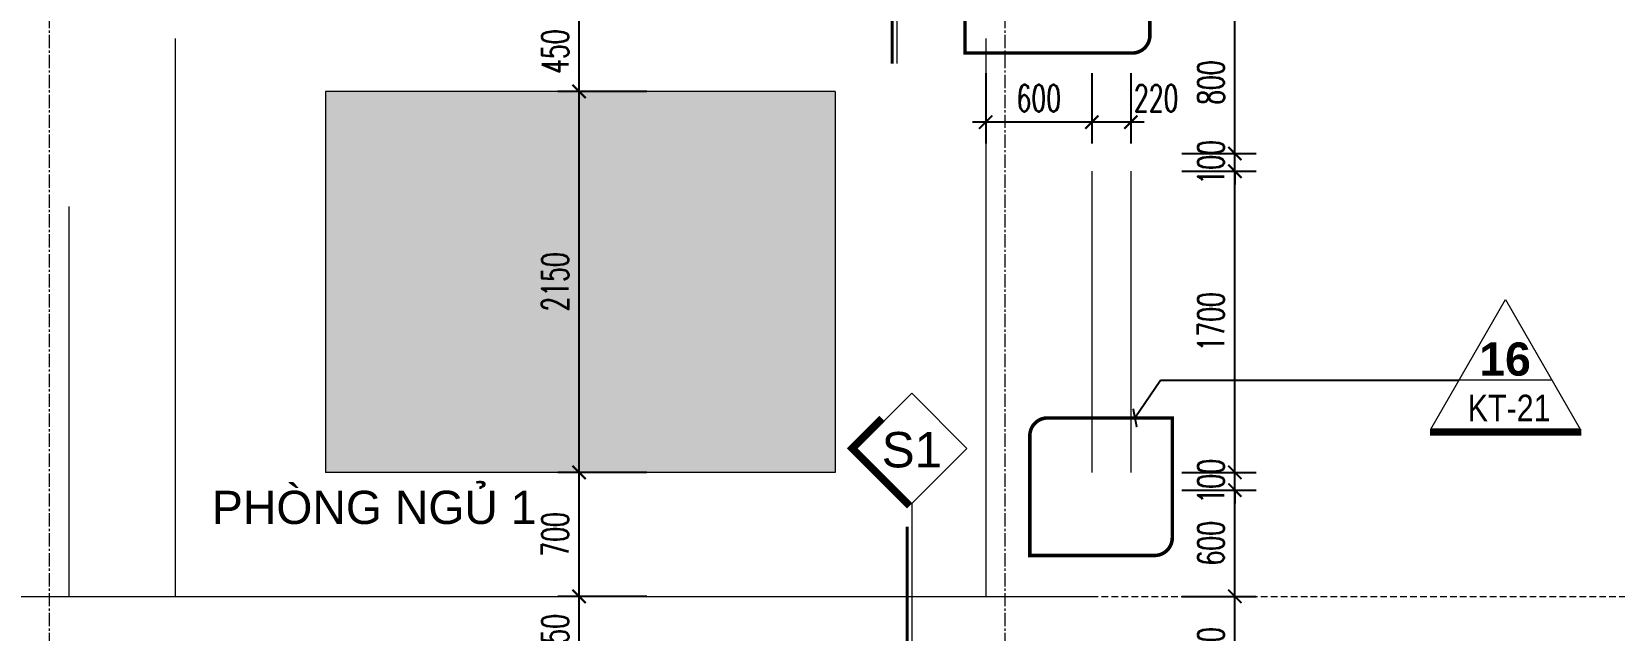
# Model space of a CAD drawing. Header units: millimetres. Extents: x -229618 to 2906, y -178063 to 96806.
# Drawn here: x -76947 to -68004, y -147696 to -144317 of the extents above; entities that cross this region are included whole.
import ezdxf
from ezdxf.enums import TextEntityAlignment as Align

# ---------------------------------------------------------------- set-up
doc = ezdxf.new("R2010")
doc.units = ezdxf.units.MM
doc.header["$LTSCALE"] = 200
doc.header["$MEASUREMENT"] = 0
doc.set_wipeout_variables(frame=1)
doc.header["$PDMODE"] = 3
doc.header["$PDSIZE"] = 50
doc.linetypes.add('CENTER2', pattern=[1.125, 0.75, -0.125, 0.125, -0.125])
doc.linetypes.add('DASHED2', pattern=[0.375, 0.25, -0.125])
doc.layers.get('0').update_dxf_attribs({"color": 95, "linetype": 'CONTINUOUS'})
doc.layers.get('DEFPOINTS').update_dxf_attribs({"linetype": 'CONTINUOUS'})
for name, color, linetype, lineweight in [('cat', 1, 'CONTINUOUS', 40), ('hatch', 250, 'CONTINUOUS', 5), ('khuat', 8, 'DASHED2', 15), ('thay', 7, 'CONTINUOUS', 18), ('tim', 18, 'CENTER2', 9)]:
    doc.layers.add(name, color=color, linetype=linetype, lineweight=lineweight)
for name, color, linetype in [('CUA', 145, 'CONTINUOUS'), ('DIM', 251, 'CONTINUOUS'), ('TEXT', 33, 'CONTINUOUS')]:
    doc.layers.add(name, color=color, linetype=linetype)
doc.styles.add('Aria H B iso', font='Vharialb_0.ttf')
doc.styles.add('Aria H iso', font='Vharial_0.ttf')
doc.styles.add('Arial N   H iso', font='Vharialn_0.ttf')
doc.styles.add('CHU HOA Day', font='Vharial_0.ttf')
doc.styles.add('Scale', font='vnsimli.shx', dxfattribs={"width": 0.65, "bigfont": 'bigfont.shx'})
doc.dimstyles.new('Scale', dxfattribs={"dimscale": 75, "dimtxt": 2, "dimasz": 1, "dimexe": 1.6, "dimexo": 0, "dimgap": 0.8, "dimtad": 1, "dimdec": 0, "dimzin": 0, "dimdsep": 46, "dimtxsty": 'Scale', "dimblk": 'ARCHTICK', "dimcen": 0.1, "dimdle": 1, "dimclrd": 256, "dimclre": 256, "dimclrt": 3, "dimadec": 0, "dimazin": 0, "dimtfac": 1, "dimtdec": 0, "dimtix": 1, "dimtmove": 2, "dimatfit": 3, "dimldrblk": 'ARCHTICK', "dimfxl": 0, "dimtolj": 1, "dimtzin": 0, "dimarcsym": 0})

# ---------------------------------------------------------------- blocks, each defined once
blk = doc.blocks.new('_ArchTick')
at = {"color": 0, "linetype": 'ByBlock', "const_width": 0.15}
blk.add_lwpolyline([(-0.5, -0.5), (0.5, 0.5)], dxfattribs=at)
blk = doc.blocks.new('*D174')
at = {"layer": 'DEFPOINTS', "color": 0, "linetype": 'Continuous'}
for p in [(-70447.5, -147504.9), (-70148.4, -147504.9), (-70447.5, -148104.9)]:
    blk.add_point(p, dxfattribs=at)
at = {"layer": 'DIM', "linetype": 'Continuous', "lineweight": -2}
for p, q in [((-70148.4, -148179.9), (-70148.4, -147429.9)), ((-70447.5, -147504.9), (-70028.4, -147504.9)), ((-70447.5, -148104.9), (-70028.4, -148104.9))]:
    blk.add_line(p, q, dxfattribs=at)
at = {"layer": 'DIM', "linetype": 'Continuous', "lineweight": -2, "xscale": 75, "yscale": 75, "zscale": 75}
for p, rotation in [((-70148.4, -147504.9), 90), ((-70148.4, -148104.9), 270)]:
    blk.add_blockref('_ArchTick', p, dxfattribs=dict(at, rotation=rotation))
at = {"layer": 'DIM', "color": 3, "linetype": 'Continuous', "insert": (-70283.4, -147804.9), "char_height": 150, "attachment_point": 5, "rotation": 90, "style": 'Scale'}
blk.add_mtext('\\A1;600', dxfattribs=at)
blk = doc.blocks.new('*D175')
at = {"layer": 'DEFPOINTS', "color": 0, "linetype": 'Continuous'}
for p in [(-70447.5, -146904.9), (-70148.4, -146904.9), (-70447.5, -147504.9)]:
    blk.add_point(p, dxfattribs=at)
at = {"layer": 'DIM', "linetype": 'Continuous', "lineweight": -2}
for p, q in [((-70148.4, -147579.9), (-70148.4, -146829.9)), ((-70447.5, -146904.9), (-70028.4, -146904.9)), ((-70447.5, -147504.9), (-70028.4, -147504.9))]:
    blk.add_line(p, q, dxfattribs=at)
at = {"layer": 'DIM', "linetype": 'Continuous', "lineweight": -2, "xscale": 75, "yscale": 75, "zscale": 75}
for p, rotation in [((-70148.4, -146904.9), 90), ((-70148.4, -147504.9), 270)]:
    blk.add_blockref('_ArchTick', p, dxfattribs=dict(at, rotation=rotation))
at = {"layer": 'DIM', "color": 3, "linetype": 'Continuous', "insert": (-70283.4, -147204.9), "char_height": 150, "attachment_point": 5, "rotation": 90, "style": 'Scale'}
blk.add_mtext('\\A1;600', dxfattribs=at)
blk = doc.blocks.new('*D176')
at = {"layer": 'DEFPOINTS', "color": 0, "linetype": 'Continuous'}
for p in [(-70447.5, -146804.9), (-70148.4, -146804.9), (-70447.5, -146904.9)]:
    blk.add_point(p, dxfattribs=at)
at = {"layer": 'DIM', "linetype": 'Continuous', "lineweight": -2}
for p, q in [((-70148.4, -146804.9), (-70148.4, -146729.9)), ((-70447.5, -146804.9), (-70028.4, -146804.9)), ((-70148.4, -146904.9), (-70148.4, -146804.9)), ((-70447.5, -146904.9), (-70028.4, -146904.9)), ((-70148.4, -146904.9), (-70148.4, -146979.9))]:
    blk.add_line(p, q, dxfattribs=at)
at = {"layer": 'DIM', "linetype": 'Continuous', "lineweight": -2, "xscale": 75, "yscale": 75, "zscale": 75}
for p, rotation in [((-70148.4, -146804.9), 270), ((-70148.4, -146904.9), 90)]:
    blk.add_blockref('_ArchTick', p, dxfattribs=dict(at, rotation=rotation))
at = {"layer": 'DIM', "color": 3, "linetype": 'Continuous', "insert": (-70283.4, -146854.9), "char_height": 150, "attachment_point": 5, "rotation": 90, "style": 'Scale'}
blk.add_mtext('\\A1;100', dxfattribs=at)
blk = doc.blocks.new('*D177')
at = {"layer": 'DEFPOINTS', "color": 0, "linetype": 'Continuous'}
for p in [(-70447.5, -145104.9), (-70148.4, -145104.9), (-70447.5, -146804.9)]:
    blk.add_point(p, dxfattribs=at)
at = {"layer": 'DIM', "linetype": 'Continuous', "lineweight": -2}
for p, q in [((-70148.4, -146879.9), (-70148.4, -145029.9)), ((-70447.5, -145104.9), (-70028.4, -145104.9)), ((-70447.5, -146804.9), (-70028.4, -146804.9))]:
    blk.add_line(p, q, dxfattribs=at)
at = {"layer": 'DIM', "linetype": 'Continuous', "lineweight": -2, "xscale": 75, "yscale": 75, "zscale": 75}
for p, rotation in [((-70148.4, -145104.9), 90), ((-70148.4, -146804.9), 270)]:
    blk.add_blockref('_ArchTick', p, dxfattribs=dict(at, rotation=rotation))
at = {"layer": 'DIM', "color": 3, "linetype": 'Continuous', "insert": (-70283.4, -145954.9), "char_height": 150, "attachment_point": 5, "rotation": 90, "style": 'Scale'}
blk.add_mtext('\\A1;1700', dxfattribs=at)
blk = doc.blocks.new('*D178')
at = {"layer": 'DEFPOINTS', "color": 0, "linetype": 'Continuous'}
for p in [(-70447.5, -145004.9), (-70148.4, -145004.9), (-70447.5, -145104.9)]:
    blk.add_point(p, dxfattribs=at)
at = {"layer": 'DIM', "linetype": 'Continuous', "lineweight": -2}
for p, q in [((-70148.4, -145004.9), (-70148.4, -144929.9)), ((-70447.5, -145004.9), (-70028.4, -145004.9)), ((-70148.4, -145104.9), (-70148.4, -145004.9)), ((-70447.5, -145104.9), (-70028.4, -145104.9)), ((-70148.4, -145104.9), (-70148.4, -145179.9))]:
    blk.add_line(p, q, dxfattribs=at)
at = {"layer": 'DIM', "linetype": 'Continuous', "lineweight": -2, "xscale": 75, "yscale": 75, "zscale": 75}
for p, rotation in [((-70148.4, -145004.9), 270), ((-70148.4, -145104.9), 90)]:
    blk.add_blockref('_ArchTick', p, dxfattribs=dict(at, rotation=rotation))
at = {"layer": 'DIM', "color": 3, "linetype": 'Continuous', "insert": (-70283.4, -145054.9), "char_height": 150, "attachment_point": 5, "rotation": 90, "style": 'Scale'}
blk.add_mtext('\\A1;100', dxfattribs=at)
blk = doc.blocks.new('*D179')
at = {"layer": 'DEFPOINTS', "color": 0, "linetype": 'Continuous'}
for p in [(-70447.5, -144204.9), (-70148.4, -144204.9), (-70447.5, -145004.9)]:
    blk.add_point(p, dxfattribs=at)
at = {"layer": 'DIM', "linetype": 'Continuous', "lineweight": -2}
for p, q in [((-70148.4, -145079.9), (-70148.4, -144129.9)), ((-70447.5, -144204.9), (-70028.4, -144204.9)), ((-70447.5, -145004.9), (-70028.4, -145004.9))]:
    blk.add_line(p, q, dxfattribs=at)
at = {"layer": 'DIM', "linetype": 'Continuous', "lineweight": -2, "xscale": 75, "yscale": 75, "zscale": 75}
for p, rotation in [((-70148.4, -144204.9), 90), ((-70148.4, -145004.9), 270)]:
    blk.add_blockref('_ArchTick', p, dxfattribs=dict(at, rotation=rotation))
at = {"layer": 'DIM', "color": 3, "linetype": 'Continuous', "insert": (-70283.4, -144604.9), "char_height": 150, "attachment_point": 5, "rotation": 90, "style": 'Scale'}
blk.add_mtext('\\A1;800', dxfattribs=at)
blk = doc.blocks.new('*D212')
at = {"layer": 'DEFPOINTS', "color": 0, "linetype": 'Continuous'}
for p in [(-73853.7, -147504.9), (-73471.9, -147504.9), (-73471.9, -147954.9)]:
    blk.add_point(p, dxfattribs=at)
at = {"layer": 'DIM', "linetype": 'Continuous', "lineweight": -2}
for p, q in [((-73853.7, -148029.9), (-73853.7, -147429.9)), ((-73471.9, -147504.9), (-73973.7, -147504.9)), ((-73471.9, -147954.9), (-73973.7, -147954.9))]:
    blk.add_line(p, q, dxfattribs=at)
at = {"layer": 'DIM', "linetype": 'Continuous', "lineweight": -2, "xscale": 75, "yscale": 75, "zscale": 75}
for p, rotation in [((-73853.7, -147504.9), 90), ((-73853.7, -147954.9), 270)]:
    blk.add_blockref('_ArchTick', p, dxfattribs=dict(at, rotation=rotation))
at = {"layer": 'DIM', "color": 3, "linetype": 'Continuous', "insert": (-73988.7, -147729.9), "char_height": 150, "attachment_point": 5, "rotation": 90, "style": 'Scale'}
blk.add_mtext('\\A1;450', dxfattribs=at)
blk = doc.blocks.new('*D213')
at = {"layer": 'DEFPOINTS', "color": 0, "linetype": 'Continuous'}
for p in [(-73853.7, -146804.9), (-73471.9, -146804.9), (-73471.9, -147504.9)]:
    blk.add_point(p, dxfattribs=at)
at = {"layer": 'DIM', "linetype": 'Continuous', "lineweight": -2}
for p, q in [((-73853.7, -147579.9), (-73853.7, -146729.9)), ((-73471.9, -146804.9), (-73973.7, -146804.9)), ((-73471.9, -147504.9), (-73973.7, -147504.9))]:
    blk.add_line(p, q, dxfattribs=at)
at = {"layer": 'DIM', "linetype": 'Continuous', "lineweight": -2, "xscale": 75, "yscale": 75, "zscale": 75}
for p, rotation in [((-73853.7, -146804.9), 90), ((-73853.7, -147504.9), 270)]:
    blk.add_blockref('_ArchTick', p, dxfattribs=dict(at, rotation=rotation))
at = {"layer": 'DIM', "color": 3, "linetype": 'Continuous', "insert": (-73988.7, -147154.9), "char_height": 150, "attachment_point": 5, "rotation": 90, "style": 'Scale'}
blk.add_mtext('\\A1;700', dxfattribs=at)
blk = doc.blocks.new('*D214')
at = {"layer": 'DEFPOINTS', "color": 0, "linetype": 'Continuous'}
for p in [(-73853.7, -144654.9), (-73471.9, -144654.9), (-73471.9, -146804.9)]:
    blk.add_point(p, dxfattribs=at)
at = {"layer": 'DIM', "linetype": 'Continuous', "lineweight": -2}
for p, q in [((-73853.7, -146879.9), (-73853.7, -144579.9)), ((-73471.9, -144654.9), (-73973.7, -144654.9)), ((-73471.9, -146804.9), (-73973.7, -146804.9))]:
    blk.add_line(p, q, dxfattribs=at)
at = {"layer": 'DIM', "linetype": 'Continuous', "lineweight": -2, "xscale": 75, "yscale": 75, "zscale": 75}
for p, rotation in [((-73853.7, -144654.9), 90), ((-73853.7, -146804.9), 270)]:
    blk.add_blockref('_ArchTick', p, dxfattribs=dict(at, rotation=rotation))
at = {"layer": 'DIM', "color": 3, "linetype": 'Continuous', "insert": (-73988.7, -145729.9), "char_height": 150, "attachment_point": 5, "rotation": 90, "style": 'Scale'}
blk.add_mtext('\\A1;2150', dxfattribs=at)
blk = doc.blocks.new('*D215')
at = {"layer": 'DEFPOINTS', "color": 0, "linetype": 'Continuous'}
for p in [(-73853.7, -144204.9), (-73471.9, -144204.9), (-73471.9, -144654.9)]:
    blk.add_point(p, dxfattribs=at)
at = {"layer": 'DIM', "linetype": 'Continuous', "lineweight": -2}
for p, q in [((-73853.7, -144729.9), (-73853.7, -144129.9)), ((-73471.9, -144204.9), (-73973.7, -144204.9)), ((-73471.9, -144654.9), (-73973.7, -144654.9))]:
    blk.add_line(p, q, dxfattribs=at)
at = {"layer": 'DIM', "linetype": 'Continuous', "lineweight": -2, "xscale": 75, "yscale": 75, "zscale": 75}
for p, rotation in [((-73853.7, -144204.9), 90), ((-73853.7, -144654.9), 270)]:
    blk.add_blockref('_ArchTick', p, dxfattribs=dict(at, rotation=rotation))
at = {"layer": 'DIM', "color": 3, "linetype": 'Continuous', "insert": (-73988.7, -144429.9), "char_height": 150, "attachment_point": 5, "rotation": 90, "style": 'Scale'}
blk.add_mtext('\\A1;450', dxfattribs=at)
blk = doc.blocks.new('kyhieu1')
at = {"layer": 'cat', "ltscale": 600}
blk.add_line((27.5, -131), (27.5, -816.6), dxfattribs=at)
at = {"color": 15, "linetype": 'Continuous'}
blk.add_wipeout([(0, 0), (311.1, 311.1), (0, 622.3), (-311.1, 311.1)], dxfattribs=at).dxf.layer = 'thay'
at = {"linetype": 'Continuous'}
blk.add_wipeout([(0, 622.3), (-311.1, 311.1), (0, 0), (311.1, 311.1)], dxfattribs=at).dxf.layer = 'DIM'
at = {"layer": 'thay', "ltscale": 600}
blk.add_line((0, 0), (0, -816.6), dxfattribs=at)
at = {"layer": 'thay', "color": 15, "linetype": 'Continuous'}
blk.add_lwpolyline([(0, 0), (311.1, 311.1), (0, 622.3), (-311.1, 311.1)], close=True, dxfattribs=at)
at = {"layer": 'thay', "color": 1, "linetype": 'Continuous', "const_width": 40}
blk.add_lwpolyline([(14.1, -14.1), (339.4, 311.1), (169.7, 480.8)], dxfattribs=at)
at = {"layer": 'TEXT', "style": 'CHU HOA Day'}
blk.add_attdef('N1', text='', height=200, dxfattribs=at).set_placement((0, 304.1), align=Align.MIDDLE)
blk = doc.blocks.new('ct')
at = {"layer": 'thay', "ltscale": 600}
blk.add_line((8891, 0), (-8891, 0), dxfattribs=at)
blk.add_lwpolyline([(0, 15400), (14294, -9358), (-14294, -9358)], close=True, dxfattribs=at)
at = {"layer": 'thay', "color": 1, "ltscale": 600, "const_width": 1270}
blk.add_lwpolyline([(-14464, -9993), (14464, -9993)], dxfattribs=at)
at = {"layer": 'TEXT'}
for tag, height, style, p in [('01', 6350, 'Aria H B iso', (238, 862)), ('KT-00', 5080, 'Arial N   H iso', (96, -7856))]:
    blk.add_attdef(tag, text='', height=height, dxfattribs=dict(at, style=style)).set_placement(p, align=Align.CENTER)
blk = doc.blocks.new('*D425')
at = {"layer": 'DEFPOINTS', "color": 0}
for p in [(-70956.3, -144552.2), (-70736.3, -144552.2), (-70956.3, -144828.1)]:
    blk.add_point(p, dxfattribs=at)
at = {"layer": 'DIM', "lineweight": -2}
for p, q in [((-70956.3, -144552.2), (-70956.3, -144948.1)), ((-70736.3, -144552.2), (-70736.3, -144948.1)), ((-70661.3, -144828.1), (-71031.3, -144828.1))]:
    blk.add_line(p, q, dxfattribs=at)
at = {"layer": 'DIM', "lineweight": -2, "xscale": 75, "yscale": 75, "zscale": 75, "rotation": 180}
blk.add_blockref('_ArchTick', (-70956.3, -144828.1), dxfattribs=at)
at = {"layer": 'DIM', "lineweight": -2, "xscale": 75, "yscale": 75, "zscale": 75}
blk.add_blockref('_ArchTick', (-70736.3, -144828.1), dxfattribs=at)
at = {"layer": 'DIM', "color": 3, "insert": (-70592.9, -144693.1), "char_height": 150, "attachment_point": 5, "style": 'Scale'}
blk.add_mtext('\\A1;220', dxfattribs=at)
blk = doc.blocks.new('*D426')
at = {"layer": 'DEFPOINTS', "color": 0}
for p in [(-71556.3, -144552.2), (-70956.3, -144552.2), (-71556.3, -144828.1)]:
    blk.add_point(p, dxfattribs=at)
at = {"layer": 'DIM', "lineweight": -2}
for p, q in [((-71556.3, -144552.2), (-71556.3, -144948.1)), ((-70956.3, -144552.2), (-70956.3, -144948.1)), ((-70881.3, -144828.1), (-71631.3, -144828.1))]:
    blk.add_line(p, q, dxfattribs=at)
at = {"layer": 'DIM', "lineweight": -2, "xscale": 75, "yscale": 75, "zscale": 75, "rotation": 180}
blk.add_blockref('_ArchTick', (-71556.3, -144828.1), dxfattribs=at)
at = {"layer": 'DIM', "lineweight": -2, "xscale": 75, "yscale": 75, "zscale": 75}
blk.add_blockref('_ArchTick', (-70956.3, -144828.1), dxfattribs=at)
at = {"layer": 'DIM', "color": 3, "insert": (-71256.3, -144693.1), "char_height": 150, "attachment_point": 5, "style": 'Scale'}
blk.add_mtext('\\A1;600', dxfattribs=at)

msp = doc.modelspace()

# ---------------------------------------------------------------- hatches: boundary and pattern name
at = {"layer": 'hatch', "linetype": 'Continuous'}
h = msp.add_hatch(dxfattribs=at)
h.set_pattern_fill('AR-CONC,_O', color=256, scale=15)
h.set_pattern_definition([(50, (-203061.24, -169465.87), (107.58903, -9.41282), [11.25, -123.75]), (355, (-203061.24, -169465.87), (-20.8127, 112.82882), [9, -99]), (100.4514, (-203052.27, -169466.66), (86.77641, 103.41593), [9.56103, -105.17132]), (46.1842, (-203061.24, -169435.87), (160.08616, -24.82785), [16.875, -185.625]), (96.6356, (-203047.9, -169437.94), (140.1994, 146.11768), [14.34154, -157.75695]), (351.1842, (-203061.24, -169435.87), (140.1993, 146.1178), [13.5, -148.5]), (21, (-203046.24, -169443.37), (89.53606, -60.392834), [11.25, -123.75]), (326, (-203046.24, -169443.37), (36.4973, 108.77251), [9, -99]), (71.4514, (-203038.78, -169448.41), (126.033394, 48.379575), [9.56103, -105.17132]), (37.5, (-203061.238, -169465.873), (1.823978, 49.934078), [0, -97.8, 0, -100.5, 0, -99.375]), (7.5, (-203061.24, -169465.873), (39.46043, 59.161757), [0, -57.3, 0, -95.55, 0, -37.875]), (327.5, (-203094.69, -169465.873), (80.073365, -3.383231), [0, -37.5, 0, -117, 0, -155.25]), (317.5, (-203109.69, -169465.87), (87.477925, 15.015747), [0, -48.75, 0, -77.7, 0, -110.25])])
h.paths.add_polyline_path([(-72406.3, -144654.9), (-75286.3, -144654.9), (-75286.3, -146804.9), (-72406.3, -146804.9)])
h.paths.add_polyline_path([(-74101.2, -145929.9), (-74101.2, -145529.9), (-73876.2, -145529.9), (-73876.2, -145929.9)], flags=24)

# ---------------------------------------------------------------- linework, layer by layer
at = {"layer": 'hatch', "color": 251, "linetype": 'DASHED2', "ltscale": 0.75}
msp.add_line((-90757.5, -147504.9), (-63981, -147504.9), dxfattribs=at)
at = {"layer": 'khuat', "color": 5, "ltscale": 2, "const_width": 20}
for points in [[(-70628.3, -143661.9), (-71573.2, -143661.9, 0.414214), (-71673.2, -143761.9), (-71673.2, -144438), (-70728.3, -144438, 0.414214), (-70628.3, -144338)], [(-70501.9, -146497.6), (-71206.8, -146497.6, 0.414214), (-71306.8, -146597.6), (-71306.8, -147273.8), (-70601.9, -147273.8, 0.414214), (-70501.9, -147173.8)]]:
    msp.add_lwpolyline(points, format="xyb", close=True, dxfattribs=at)
at = {"layer": 'thay', "linetype": 'Continuous'}
for p, q in [((-76136.3, -144354.9), (-76136.3, -147504.9)), ((-71556.3, -144354.9), (-71556.3, -147504.9)), ((-72406.3, -144654.9), (-75286.3, -144654.9)), ((-75286.3, -144654.9), (-75286.3, -146804.9)), ((-72406.3, -144654.9), (-72406.3, -146804.9)), ((-70956.3, -145104.9), (-70956.3, -146804.9)), ((-70736.3, -145104.9), (-70736.3, -146804.9)), ((-76736.3, -145304.9), (-76736.3, -147504.9)), ((-72406.3, -146804.9), (-75286.3, -146804.9)), ((-84536.3, -147504.9), (-70956.3, -147504.9))]:
    msp.add_line(p, q, dxfattribs=at)
at = {"layer": 'tim', "ltscale": 0.5}
for p, q in [((-76846.3, -153410.8), (-76846.3, -139004.9)), ((-71446.3, -153410.8), (-71446.3, -139004.9))]:
    msp.add_line(p, q, dxfattribs=at)

# ---------------------------------------------------------------- block references
at = {"layer": 'CUA'}
ref = msp.add_blockref('ct', (-68618.4, -146284.4), dxfattribs=dict(at, xscale=0.02952755894511938, yscale=0.02952755894511938, zscale=0.02952755905511719))
ref.add_attrib('KT-00', 'kt-21', dxfattribs={"layer": 'TEXT', "height": 150, "style": 'Arial N   H iso'}).set_placement((-68598.6, -146516.4), align=Align.CENTER)
ref.add_attrib('01', '16', dxfattribs={"layer": 'TEXT', "height": 187.5, "style": 'Aria H B iso'}).set_placement((-68621.6, -146258.9), align=Align.CENTER)
at = {"layer": 'DIM', "linetype": 'Continuous'}
ref = msp.add_blockref('kyhieu1', (-72057.6, -143680.8), dxfattribs=dict(at, xscale=-1))
ref.add_attrib('N1', 's1', dxfattribs={"layer": 'TEXT', "height": 200, "style": 'CHU HOA Day'}).set_placement((-72057.6, -143376.7), align=Align.MIDDLE)

# ---------------------------------------------------------------- texts
at = {"layer": 'TEXT', "style": 'Aria H iso'}
msp.add_text('phßng ngñ 1', height=187.5, dxfattribs=at).set_placement((-75928.2, -147096.2))

# ---------------------------------------------------------------- dimensions: what is measured, and where the dimension line sits
at = {"layer": 'DIM', "linetype": 'Continuous'}
for base, p1, p2, angle, picture, middle in [((-73853.7, -144204.9), (-73471.9, -144654.9), (-73471.9, -144204.9), 90, '*D215', (-73988.7, -144429.9)), ((-70148.4, -144204.9), (-70447.5, -145004.9), (-70447.5, -144204.9), 270, '*D179', (-70283.4, -144604.9)), ((-73853.7, -144654.9), (-73471.9, -146804.9), (-73471.9, -144654.9), 90, '*D214', (-73988.7, -145729.9)), ((-70148.4, -145004.9), (-70447.5, -145104.9), (-70447.5, -145004.9), 270, '*D178', (-70283.4, -145054.9)), ((-70148.4, -145104.9), (-70447.5, -146804.9), (-70447.5, -145104.9), 270, '*D177', (-70283.4, -145954.9)), ((-73853.7, -146804.9), (-73471.9, -147504.9), (-73471.9, -146804.9), 90, '*D213', (-73988.7, -147154.9)), ((-70148.4, -146804.9), (-70447.5, -146904.9), (-70447.5, -146804.9), 270, '*D176', (-70283.4, -146854.9)), ((-70148.4, -146904.9), (-70447.5, -147504.9), (-70447.5, -146904.9), 270, '*D175', (-70283.4, -147204.9)), ((-73853.7, -147504.9), (-73471.9, -147954.9), (-73471.9, -147504.9), 90, '*D212', (-73988.7, -147729.9)), ((-70148.4, -147504.9), (-70447.5, -148104.9), (-70447.5, -147504.9), 270, '*D174', (-70283.4, -147804.9))]:
    dim = msp.add_linear_dim(base=base, p1=p1, p2=p2, angle=angle, dimstyle='Scale', override={"dimfxl": 70}, dxfattribs=at)
    dim.commit()
    dim.dimension.update_dxf_attribs({"geometry": picture, "text_midpoint": middle})
at = {"layer": 'DIM'}
dim = msp.add_linear_dim(base=(-71556.3, -144828.1), p1=(-70956.3, -144552.2), p2=(-71556.3, -144552.2), angle=180, dimstyle='Scale', dxfattribs=at)
dim.commit()
dim.dimension.update_dxf_attribs({"geometry": '*D426', "text_midpoint": (-71256.3, -144693.1)})
dim = msp.add_linear_dim(base=(-70956.3, -144828.1), p1=(-70736.3, -144552.2), p2=(-70956.3, -144552.2), angle=180, dimstyle='Scale', dxfattribs=at)
dim.commit()
dim.dimension.update_dxf_attribs({"geometry": '*D425', "text_midpoint": (-70592.9, -144693.1), "dimtype": 160})

# ---------------------------------------------------------------- leaders
msp.add_leader([(-70712.7, -146497.6), (-70569.3, -146284.4), (-68880.9, -146284.4)], dimstyle='Scale', override={"dimgap": 0.8, "dimtad": 0}, dxfattribs=at)

# ---------------------------------------------------------------- next in the draw order: block references
at = {"layer": 'DIM', "linetype": 'Continuous'}
ref = msp.add_blockref('kyhieu1', (-71973.2, -146980.8), dxfattribs=dict(at, xscale=-1))
ref.add_attrib('N1', 's1', dxfattribs={"layer": 'TEXT', "height": 200, "style": 'CHU HOA Day'}).set_placement((-71973.2, -146676.7), align=Align.MIDDLE)

doc.saveas('drawing.dxf')
